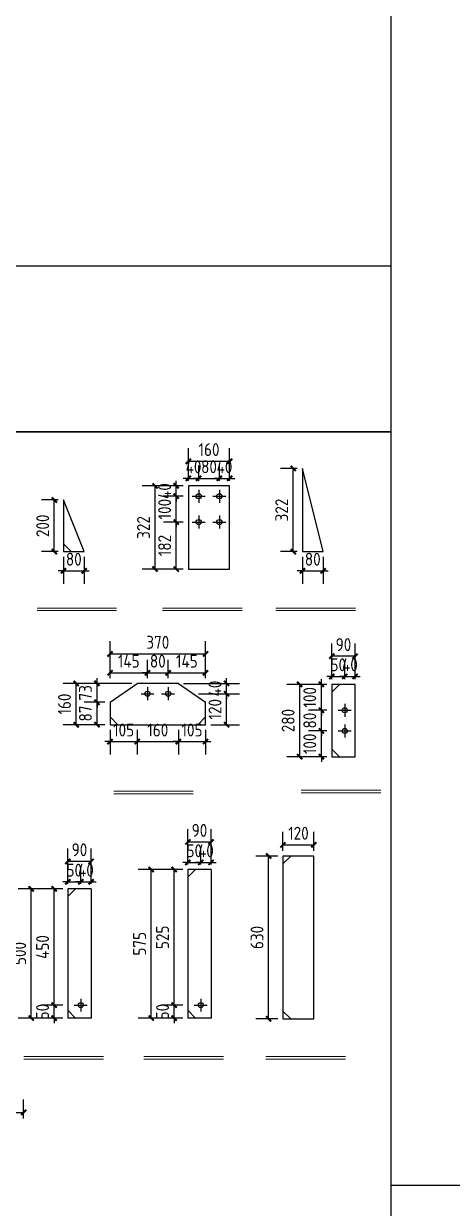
# Model space of a CAD drawing. Extents: x 411778 to 673094, y -11605 to 324395.
# Drawn here: x 486046 to 487707, y 124163 to 128749 of the extents above; entities that cross this region are included whole.
import ezdxf

# ---------------------------------------------------------------- set-up
doc = ezdxf.new("R2010")
doc.units = 0
doc.header["$LTSCALE"] = 1000
doc.header["$MEASUREMENT"] = 0
doc.styles.get("Standard").update_dxf_attribs({"font": 'gbenor.shx', "bigfont": 'gbcbig.shx'})
doc.dimstyles.get("Standard").update_dxf_attribs({"dimscale": 100, "dimtxt": 3.5, "dimasz": 1, "dimexe": 2.5, "dimexo": 3, "dimgap": 1.5, "dimtad": 1, "dimdec": 0, "dimzin": 0, "dimdsep": 46, "dimtxsty": 'Standard', "dimblk": 'ARCHTICK', "dimcen": 0.09, "dimadec": 0, "dimazin": 0, "dimtfac": 1, "dimtdec": 0, "dimtix": 1, "dimtmove": 2, "dimatfit": 3, "dimfxl": 1, "dimtolj": 1, "dimtzin": 0, "dimarcsym": 0})

# ---------------------------------------------------------------- blocks, each defined once
blk = doc.blocks.new('_ArchTick')
at = {"color": 0, "linetype": 'ByBlock', "const_width": 0.4}
blk.add_lwpolyline([(-0.5, -0.5), (0.5, 0.5)], dxfattribs=at)
blk = doc.blocks.new('*D279')
at = {"color": 3, "lineweight": -2}
for p, q in [((486180.5, 126905), (486115, 126905)), ((486165, 126705), (486165, 126905)), ((486180.5, 126705), (486115, 126705))]:
    blk.add_line(p, q, dxfattribs=at)
at = {"layer": 'Defpoints', "color": 0}
for p in [(486165, 126905), (486200.5, 126905), (486200.5, 126705)]:
    blk.add_point(p, dxfattribs=at)
at = {"color": 3, "lineweight": -2, "xscale": 20, "yscale": 20, "zscale": 20}
for p, rotation in [((486165, 126905), 90), ((486165, 126705), 270)]:
    blk.add_blockref('_ArchTick', p, dxfattribs=dict(at, rotation=rotation))
at = {"color": 0, "insert": (486120, 126805), "char_height": 50, "attachment_point": 5, "rotation": 90}
blk.add_mtext('\\A1;200', dxfattribs=at)
blk = doc.blocks.new('*D280')
at = {"color": 3, "lineweight": -2}
for p, q in [((486200.5, 126685), (486200.5, 126580.5)), ((486280.5, 126685), (486280.5, 126580.5)), ((486200.5, 126630.5), (486180.5, 126630.5)), ((486200.5, 126630.5), (486280.5, 126630.5)), ((486280.5, 126630.5), (486300.5, 126630.5))]:
    blk.add_line(p, q, dxfattribs=at)
at = {"layer": 'Defpoints', "color": 0}
for p in [(486200.5, 126705), (486280.5, 126705), (486280.5, 126630.5)]:
    blk.add_point(p, dxfattribs=at)
at = {"color": 3, "lineweight": -2, "xscale": 20, "yscale": 20, "zscale": 20}
blk.add_blockref('_ArchTick', (486200.5, 126630.5), dxfattribs=at)
at = {"color": 3, "lineweight": -2, "xscale": 20, "yscale": 20, "zscale": 20, "rotation": 180}
blk.add_blockref('_ArchTick', (486280.5, 126630.5), dxfattribs=at)
at = {"color": 0, "insert": (486240.5, 126675.5), "char_height": 50, "attachment_point": 5}
blk.add_mtext('\\A1;80', dxfattribs=at)
blk = doc.blocks.new('*D288')
at = {"color": 3, "lineweight": -2}
for p, q in [((486664.5, 126819.5), (486587.5, 126819.5)), ((486637.5, 126637.5), (486637.5, 126819.5)), ((486664.5, 126637.5), (486587.5, 126637.5))]:
    blk.add_line(p, q, dxfattribs=at)
at = {"layer": 'Defpoints', "color": 0}
for p in [(486637.5, 126819.5), (486684.5, 126819.5), (486684.5, 126637.5)]:
    blk.add_point(p, dxfattribs=at)
at = {"color": 3, "lineweight": -2, "xscale": 20, "yscale": 20, "zscale": 20}
for p, rotation in [((486637.5, 126819.5), 90), ((486637.5, 126637.5), 270)]:
    blk.add_blockref('_ArchTick', p, dxfattribs=dict(at, rotation=rotation))
at = {"color": 0, "insert": (486592.5, 126728.5), "char_height": 50, "attachment_point": 5, "rotation": 90}
blk.add_mtext('\\A1;182', dxfattribs=at)
blk = doc.blocks.new('*D220')
at = {"color": 3, "lineweight": -2}
for p, q in [((486637.5, 126919.5), (486637.5, 126939.5)), ((486664.5, 126919.5), (486587.5, 126919.5)), ((486637.5, 126819.5), (486637.5, 126919.5)), ((486664.5, 126819.5), (486587.5, 126819.5)), ((486637.5, 126819.5), (486637.5, 126799.5))]:
    blk.add_line(p, q, dxfattribs=at)
at = {"layer": 'Defpoints', "color": 0}
for p in [(486637.5, 126919.5), (486684.5, 126919.5), (486684.5, 126819.5)]:
    blk.add_point(p, dxfattribs=at)
at = {"color": 3, "lineweight": -2, "xscale": 20, "yscale": 20, "zscale": 20}
for p, rotation in [((486637.5, 126919.5), 270), ((486637.5, 126819.5), 90)]:
    blk.add_blockref('_ArchTick', p, dxfattribs=dict(at, rotation=rotation))
at = {"color": 0, "insert": (486592.5, 126869.5), "char_height": 50, "attachment_point": 5, "rotation": 90}
blk.add_mtext('\\A1;100', dxfattribs=at)
blk = doc.blocks.new('*D289')
at = {"color": 3, "lineweight": -2}
for p, q in [((486637.5, 126959.5), (486637.5, 126979.5)), ((486664.5, 126959.5), (486587.5, 126959.5)), ((486637.5, 126919.5), (486637.5, 126959.5)), ((486664.5, 126919.5), (486587.5, 126919.5)), ((486637.5, 126919.5), (486637.5, 126899.5))]:
    blk.add_line(p, q, dxfattribs=at)
at = {"layer": 'Defpoints', "color": 0}
for p in [(486637.5, 126959.5), (486684.5, 126959.5), (486684.5, 126919.5)]:
    blk.add_point(p, dxfattribs=at)
at = {"color": 3, "lineweight": -2, "xscale": 20, "yscale": 20, "zscale": 20}
for p, rotation in [((486637.5, 126959.5), 270), ((486637.5, 126919.5), 90)]:
    blk.add_blockref('_ArchTick', p, dxfattribs=dict(at, rotation=rotation))
at = {"color": 0, "insert": (486592.5, 126939.5), "char_height": 50, "attachment_point": 5, "rotation": 90}
blk.add_mtext('\\A1;40', dxfattribs=at)
blk = doc.blocks.new('*D221')
at = {"color": 3, "lineweight": -2}
for p, q in [((486684.5, 126979.5), (486684.5, 127038.5)), ((486724.5, 126979.5), (486724.5, 127038.5)), ((486684.5, 126988.5), (486664.5, 126988.5)), ((486684.5, 126988.5), (486724.5, 126988.5)), ((486724.5, 126988.5), (486744.5, 126988.5))]:
    blk.add_line(p, q, dxfattribs=at)
at = {"layer": 'Defpoints', "color": 0}
for p in [(486724.5, 126988.5), (486684.5, 126959.5), (486724.5, 126959.5)]:
    blk.add_point(p, dxfattribs=at)
at = {"color": 3, "lineweight": -2, "xscale": 20, "yscale": 20, "zscale": 20}
blk.add_blockref('_ArchTick', (486684.5, 126988.5), dxfattribs=at)
at = {"color": 3, "lineweight": -2, "xscale": 20, "yscale": 20, "zscale": 20, "rotation": 180}
blk.add_blockref('_ArchTick', (486724.5, 126988.5), dxfattribs=at)
at = {"color": 0, "insert": (486704.5, 127033.5), "char_height": 50, "attachment_point": 5}
blk.add_mtext('\\A1;40', dxfattribs=at)
blk = doc.blocks.new('*D222')
at = {"color": 3, "lineweight": -2}
for p, q in [((486724.5, 126979.5), (486724.5, 127038.5)), ((486804.5, 126979.5), (486804.5, 127038.5)), ((486724.5, 126988.5), (486704.5, 126988.5)), ((486724.5, 126988.5), (486804.5, 126988.5)), ((486804.5, 126988.5), (486824.5, 126988.5))]:
    blk.add_line(p, q, dxfattribs=at)
at = {"layer": 'Defpoints', "color": 0}
for p in [(486804.5, 126988.5), (486724.5, 126959.5), (486804.5, 126959.5)]:
    blk.add_point(p, dxfattribs=at)
at = {"color": 3, "lineweight": -2, "xscale": 20, "yscale": 20, "zscale": 20}
blk.add_blockref('_ArchTick', (486724.5, 126988.5), dxfattribs=at)
at = {"color": 3, "lineweight": -2, "xscale": 20, "yscale": 20, "zscale": 20, "rotation": 180}
blk.add_blockref('_ArchTick', (486804.5, 126988.5), dxfattribs=at)
at = {"color": 0, "insert": (486764.5, 127033.5), "char_height": 50, "attachment_point": 5}
blk.add_mtext('\\A1;80', dxfattribs=at)
blk = doc.blocks.new('*D290')
at = {"color": 3, "lineweight": -2}
for p, q in [((486804.5, 126979.5), (486804.5, 127038.5)), ((486844.5, 126979.5), (486844.5, 127038.5)), ((486804.5, 126988.5), (486784.5, 126988.5)), ((486804.5, 126988.5), (486844.5, 126988.5)), ((486844.5, 126988.5), (486864.5, 126988.5))]:
    blk.add_line(p, q, dxfattribs=at)
at = {"layer": 'Defpoints', "color": 0}
for p in [(486844.5, 126988.5), (486804.5, 126959.5), (486844.5, 126959.5)]:
    blk.add_point(p, dxfattribs=at)
at = {"color": 3, "lineweight": -2, "xscale": 20, "yscale": 20, "zscale": 20}
blk.add_blockref('_ArchTick', (486804.5, 126988.5), dxfattribs=at)
at = {"color": 3, "lineweight": -2, "xscale": 20, "yscale": 20, "zscale": 20, "rotation": 180}
blk.add_blockref('_ArchTick', (486844.5, 126988.5), dxfattribs=at)
at = {"color": 0, "insert": (486824.5, 127033.5), "char_height": 50, "attachment_point": 5}
blk.add_mtext('\\A1;40', dxfattribs=at)
blk = doc.blocks.new('*D291')
at = {"color": 3, "lineweight": -2}
for p, q in [((486684.5, 126979.5), (486684.5, 127105)), ((486844.5, 126979.5), (486844.5, 127105)), ((486684.5, 127055), (486844.5, 127055))]:
    blk.add_line(p, q, dxfattribs=at)
at = {"layer": 'Defpoints', "color": 0}
for p in [(486844.5, 127055), (486684.5, 126959.5), (486844.5, 126959.5)]:
    blk.add_point(p, dxfattribs=at)
at = {"color": 3, "lineweight": -2, "xscale": 20, "yscale": 20, "zscale": 20, "rotation": 180}
blk.add_blockref('_ArchTick', (486684.5, 127055), dxfattribs=at)
at = {"color": 3, "lineweight": -2, "xscale": 20, "yscale": 20, "zscale": 20}
blk.add_blockref('_ArchTick', (486844.5, 127055), dxfattribs=at)
at = {"color": 0, "insert": (486764.5, 127100), "char_height": 50, "attachment_point": 5}
blk.add_mtext('\\A1;160', dxfattribs=at)
blk = doc.blocks.new('*D292')
at = {"color": 3, "lineweight": -2}
for p, q in [((486664.5, 126959.5), (486505.5, 126959.5)), ((486555.5, 126637.5), (486555.5, 126959.5)), ((486664.5, 126637.5), (486505.5, 126637.5))]:
    blk.add_line(p, q, dxfattribs=at)
at = {"layer": 'Defpoints', "color": 0}
for p in [(486555.5, 126959.5), (486684.5, 126959.5), (486684.5, 126637.5)]:
    blk.add_point(p, dxfattribs=at)
at = {"color": 3, "lineweight": -2, "xscale": 20, "yscale": 20, "zscale": 20}
for p, rotation in [((486555.5, 126959.5), 90), ((486555.5, 126637.5), 270)]:
    blk.add_blockref('_ArchTick', p, dxfattribs=dict(at, rotation=rotation))
at = {"color": 0, "insert": (486510.5, 126798.5), "char_height": 50, "attachment_point": 5, "rotation": 90}
blk.add_mtext('\\A1;322', dxfattribs=at)
blk = doc.blocks.new('*D293')
at = {"color": 3, "lineweight": -2}
for p, q in [((487106.5, 127027), (487041, 127027)), ((487091, 126705), (487091, 127027)), ((487106.5, 126705), (487041, 126705))]:
    blk.add_line(p, q, dxfattribs=at)
at = {"layer": 'Defpoints', "color": 0}
for p in [(487091, 127027), (487126.5, 127027), (487126.5, 126705)]:
    blk.add_point(p, dxfattribs=at)
at = {"color": 3, "lineweight": -2, "xscale": 20, "yscale": 20, "zscale": 20}
for p, rotation in [((487091, 127027), 90), ((487091, 126705), 270)]:
    blk.add_blockref('_ArchTick', p, dxfattribs=dict(at, rotation=rotation))
at = {"color": 0, "insert": (487046, 126866), "char_height": 50, "attachment_point": 5, "rotation": 90}
blk.add_mtext('\\A1;322', dxfattribs=at)
blk = doc.blocks.new('*D294')
at = {"color": 3, "lineweight": -2}
for p, q in [((487126.5, 126685), (487126.5, 126580.5)), ((487206.5, 126685), (487206.5, 126580.5)), ((487126.5, 126630.5), (487106.5, 126630.5)), ((487126.5, 126630.5), (487206.5, 126630.5)), ((487206.5, 126630.5), (487226.5, 126630.5))]:
    blk.add_line(p, q, dxfattribs=at)
at = {"layer": 'Defpoints', "color": 0}
for p in [(487126.5, 126705), (487206.5, 126705), (487206.5, 126630.5)]:
    blk.add_point(p, dxfattribs=at)
at = {"color": 3, "lineweight": -2, "xscale": 20, "yscale": 20, "zscale": 20}
blk.add_blockref('_ArchTick', (487126.5, 126630.5), dxfattribs=at)
at = {"color": 3, "lineweight": -2, "xscale": 20, "yscale": 20, "zscale": 20, "rotation": 180}
blk.add_blockref('_ArchTick', (487206.5, 126630.5), dxfattribs=at)
at = {"color": 0, "insert": (487166.5, 126675.5), "char_height": 50, "attachment_point": 5}
blk.add_mtext('\\A1;80', dxfattribs=at)
blk = doc.blocks.new('*D255')
at = {"color": 3, "lineweight": -2}
for p, q in [((486361, 126122), (486280.5, 126122)), ((486330.5, 126035), (486330.5, 126122)), ((486361, 126035), (486280.5, 126035))]:
    blk.add_line(p, q, dxfattribs=at)
at = {"layer": 'Defpoints', "color": 0}
for p in [(486330.5, 126122), (486381, 126122), (486381, 126035)]:
    blk.add_point(p, dxfattribs=at)
at = {"color": 3, "lineweight": -2, "xscale": 20, "yscale": 20, "zscale": 20}
for p, rotation in [((486330.5, 126122), 90), ((486330.5, 126035), 270)]:
    blk.add_blockref('_ArchTick', p, dxfattribs=dict(at, rotation=rotation))
at = {"color": 0, "insert": (486285.5, 126078.5), "char_height": 50, "attachment_point": 5, "rotation": 90}
blk.add_mtext('\\A1;87', dxfattribs=at)
blk = doc.blocks.new('*D205')
at = {"color": 3, "lineweight": -2}
for p, q in [((486361, 126195), (486280.5, 126195)), ((486330.5, 126195), (486330.5, 126215)), ((486330.5, 126122), (486330.5, 126195)), ((486361, 126122), (486280.5, 126122)), ((486330.5, 126122), (486330.5, 126102))]:
    blk.add_line(p, q, dxfattribs=at)
at = {"layer": 'Defpoints', "color": 0}
for p in [(486330.5, 126195), (486381, 126195), (486381, 126122)]:
    blk.add_point(p, dxfattribs=at)
at = {"color": 3, "lineweight": -2, "xscale": 20, "yscale": 20, "zscale": 20}
for p, rotation in [((486330.5, 126195), 270), ((486330.5, 126122), 90)]:
    blk.add_blockref('_ArchTick', p, dxfattribs=dict(at, rotation=rotation))
at = {"color": 0, "insert": (486285.5, 126158.5), "char_height": 50, "attachment_point": 5, "rotation": 90}
blk.add_mtext('\\A1;73', dxfattribs=at)
blk = doc.blocks.new('*D206')
at = {"color": 3, "lineweight": -2}
for p, q in [((486381, 126215), (486381, 126286)), ((486526, 126215), (486526, 126286)), ((486381, 126236), (486526, 126236))]:
    blk.add_line(p, q, dxfattribs=at)
at = {"layer": 'Defpoints', "color": 0}
for p in [(486381, 126195), (486526, 126236), (486526, 126195)]:
    blk.add_point(p, dxfattribs=at)
at = {"color": 3, "lineweight": -2, "xscale": 20, "yscale": 20, "zscale": 20, "rotation": 180}
blk.add_blockref('_ArchTick', (486381, 126236), dxfattribs=at)
at = {"color": 3, "lineweight": -2, "xscale": 20, "yscale": 20, "zscale": 20}
blk.add_blockref('_ArchTick', (486526, 126236), dxfattribs=at)
at = {"color": 0, "insert": (486453.5, 126281), "char_height": 50, "attachment_point": 5}
blk.add_mtext('\\A1;145', dxfattribs=at)
blk = doc.blocks.new('*D207')
at = {"color": 3, "lineweight": -2}
for p, q in [((486526, 126215), (486526, 126286)), ((486606, 126215), (486606, 126286)), ((486526, 126236), (486506, 126236)), ((486526, 126236), (486606, 126236)), ((486606, 126236), (486626, 126236))]:
    blk.add_line(p, q, dxfattribs=at)
at = {"layer": 'Defpoints', "color": 0}
for p in [(486526, 126195), (486606, 126236), (486606, 126195)]:
    blk.add_point(p, dxfattribs=at)
at = {"color": 3, "lineweight": -2, "xscale": 20, "yscale": 20, "zscale": 20}
blk.add_blockref('_ArchTick', (486526, 126236), dxfattribs=at)
at = {"color": 3, "lineweight": -2, "xscale": 20, "yscale": 20, "zscale": 20, "rotation": 180}
blk.add_blockref('_ArchTick', (486606, 126236), dxfattribs=at)
at = {"color": 0, "insert": (486566, 126281), "char_height": 50, "attachment_point": 5}
blk.add_mtext('\\A1;80', dxfattribs=at)
blk = doc.blocks.new('*D208')
at = {"color": 3, "lineweight": -2}
for p, q in [((486381, 126215), (486381, 126359)), ((486751, 126215), (486751, 126359)), ((486381, 126309), (486751, 126309))]:
    blk.add_line(p, q, dxfattribs=at)
at = {"layer": 'Defpoints', "color": 0}
for p in [(486751, 126309), (486381, 126195), (486751, 126195)]:
    blk.add_point(p, dxfattribs=at)
at = {"color": 3, "lineweight": -2, "xscale": 20, "yscale": 20, "zscale": 20, "rotation": 180}
blk.add_blockref('_ArchTick', (486381, 126309), dxfattribs=at)
at = {"color": 3, "lineweight": -2, "xscale": 20, "yscale": 20, "zscale": 20}
blk.add_blockref('_ArchTick', (486751, 126309), dxfattribs=at)
at = {"color": 0, "insert": (486566, 126354), "char_height": 50, "attachment_point": 5}
blk.add_mtext('\\A1;370', dxfattribs=at)
blk = doc.blocks.new('*D199')
at = {"color": 3, "lineweight": -2}
for p, q in [((486381, 126015), (486381, 125919.5)), ((486486, 126015), (486486, 125919.5)), ((486381, 125969.5), (486361, 125969.5)), ((486381, 125969.5), (486486, 125969.5)), ((486486, 125969.5), (486506, 125969.5))]:
    blk.add_line(p, q, dxfattribs=at)
at = {"layer": 'Defpoints', "color": 0}
for p in [(486381, 126035), (486486, 126035), (486486, 125969.5)]:
    blk.add_point(p, dxfattribs=at)
at = {"color": 3, "lineweight": -2, "xscale": 20, "yscale": 20, "zscale": 20}
blk.add_blockref('_ArchTick', (486381, 125969.5), dxfattribs=at)
at = {"color": 3, "lineweight": -2, "xscale": 20, "yscale": 20, "zscale": 20, "rotation": 180}
blk.add_blockref('_ArchTick', (486486, 125969.5), dxfattribs=at)
at = {"color": 0, "insert": (486433.5, 126014.5), "char_height": 50, "attachment_point": 5}
blk.add_mtext('\\A1;105', dxfattribs=at)
blk = doc.blocks.new('*D200')
at = {"color": 3, "lineweight": -2}
for p, q in [((486486, 126015), (486486, 125919.5)), ((486646, 126015), (486646, 125919.5)), ((486486, 125969.5), (486646, 125969.5))]:
    blk.add_line(p, q, dxfattribs=at)
at = {"layer": 'Defpoints', "color": 0}
for p in [(486486, 126035), (486646, 126035), (486646, 125969.5)]:
    blk.add_point(p, dxfattribs=at)
at = {"color": 3, "lineweight": -2, "xscale": 20, "yscale": 20, "zscale": 20, "rotation": 180}
blk.add_blockref('_ArchTick', (486486, 125969.5), dxfattribs=at)
at = {"color": 3, "lineweight": -2, "xscale": 20, "yscale": 20, "zscale": 20}
blk.add_blockref('_ArchTick', (486646, 125969.5), dxfattribs=at)
at = {"color": 0, "insert": (486566, 126014.5), "char_height": 50, "attachment_point": 5}
blk.add_mtext('\\A1;160', dxfattribs=at)
blk = doc.blocks.new('*D248')
at = {"color": 3, "lineweight": -2}
for p, q in [((486646, 126015), (486646, 125919.5)), ((486751, 126015), (486751, 125919.5)), ((486646, 125969.5), (486626, 125969.5)), ((486646, 125969.5), (486751, 125969.5)), ((486751, 125969.5), (486771, 125969.5))]:
    blk.add_line(p, q, dxfattribs=at)
at = {"layer": 'Defpoints', "color": 0}
for p in [(486646, 126035), (486751, 126035), (486751, 125969.5)]:
    blk.add_point(p, dxfattribs=at)
at = {"color": 3, "lineweight": -2, "xscale": 20, "yscale": 20, "zscale": 20}
blk.add_blockref('_ArchTick', (486646, 125969.5), dxfattribs=at)
at = {"color": 3, "lineweight": -2, "xscale": 20, "yscale": 20, "zscale": 20, "rotation": 180}
blk.add_blockref('_ArchTick', (486751, 125969.5), dxfattribs=at)
at = {"color": 0, "insert": (486698.5, 126014.5), "char_height": 50, "attachment_point": 5}
blk.add_mtext('\\A1;105', dxfattribs=at)
blk = doc.blocks.new('*D311')
at = {"color": 3, "lineweight": -2}
for p, q in [((487220.5, 126011), (487150, 126011)), ((487200, 126011), (487200, 126031)), ((487200, 125911), (487200, 126011)), ((487220.5, 125911), (487150, 125911)), ((487200, 125911), (487200, 125891))]:
    blk.add_line(p, q, dxfattribs=at)
at = {"layer": 'Defpoints', "color": 0}
for p in [(487200, 126011), (487240.5, 126011), (487240.5, 125911)]:
    blk.add_point(p, dxfattribs=at)
at = {"color": 3, "lineweight": -2, "xscale": 20, "yscale": 20, "zscale": 20}
for p, rotation in [((487200, 126011), 270), ((487200, 125911), 90)]:
    blk.add_blockref('_ArchTick', p, dxfattribs=dict(at, rotation=rotation))
at = {"color": 0, "insert": (487155, 125961), "char_height": 50, "attachment_point": 5, "rotation": 90}
blk.add_mtext('\\A1;100', dxfattribs=at)
blk = doc.blocks.new('*D312')
at = {"color": 3, "lineweight": -2}
for p, q in [((487200, 126091), (487200, 126111)), ((487220.5, 126091), (487150, 126091)), ((487200, 126011), (487200, 126091)), ((487220.5, 126011), (487150, 126011)), ((487200, 126011), (487200, 125991))]:
    blk.add_line(p, q, dxfattribs=at)
at = {"layer": 'Defpoints', "color": 0}
for p in [(487200, 126091), (487240.5, 126091), (487240.5, 126011)]:
    blk.add_point(p, dxfattribs=at)
at = {"color": 3, "lineweight": -2, "xscale": 20, "yscale": 20, "zscale": 20}
for p, rotation in [((487200, 126091), 270), ((487200, 126011), 90)]:
    blk.add_blockref('_ArchTick', p, dxfattribs=dict(at, rotation=rotation))
at = {"color": 0, "insert": (487155, 126051), "char_height": 50, "attachment_point": 5, "rotation": 90}
blk.add_mtext('\\A1;80', dxfattribs=at)
blk = doc.blocks.new('*D313')
at = {"color": 3, "lineweight": -2}
for p, q in [((487200, 126191), (487200, 126211)), ((487220.5, 126191), (487150, 126191)), ((487200, 126091), (487200, 126191)), ((487220.5, 126091), (487150, 126091)), ((487200, 126091), (487200, 126071))]:
    blk.add_line(p, q, dxfattribs=at)
at = {"layer": 'Defpoints', "color": 0}
for p in [(487200, 126191), (487240.5, 126191), (487240.5, 126091)]:
    blk.add_point(p, dxfattribs=at)
at = {"color": 3, "lineweight": -2, "xscale": 20, "yscale": 20, "zscale": 20}
for p, rotation in [((487200, 126191), 270), ((487200, 126091), 90)]:
    blk.add_blockref('_ArchTick', p, dxfattribs=dict(at, rotation=rotation))
at = {"color": 0, "insert": (487155, 126141), "char_height": 50, "attachment_point": 5, "rotation": 90}
blk.add_mtext('\\A1;100', dxfattribs=at)
blk = doc.blocks.new('*D314')
at = {"color": 3, "lineweight": -2}
for p, q in [((487220.5, 126191), (487066, 126191)), ((487116, 125911), (487116, 126191)), ((487220.5, 125911), (487066, 125911))]:
    blk.add_line(p, q, dxfattribs=at)
at = {"layer": 'Defpoints', "color": 0}
for p in [(487116, 126191), (487240.5, 126191), (487240.5, 125911)]:
    blk.add_point(p, dxfattribs=at)
at = {"color": 3, "lineweight": -2, "xscale": 20, "yscale": 20, "zscale": 20}
for p, rotation in [((487116, 126191), 90), ((487116, 125911), 270)]:
    blk.add_blockref('_ArchTick', p, dxfattribs=dict(at, rotation=rotation))
at = {"color": 0, "insert": (487071, 126051), "char_height": 50, "attachment_point": 5, "rotation": 90}
blk.add_mtext('\\A1;280', dxfattribs=at)
blk = doc.blocks.new('*D315')
at = {"color": 3, "lineweight": -2}
for p, q in [((487240.5, 126211), (487240.5, 126272)), ((487290.5, 126211), (487290.5, 126272)), ((487240.5, 126222), (487220.5, 126222)), ((487240.5, 126222), (487290.5, 126222)), ((487290.5, 126222), (487310.5, 126222))]:
    blk.add_line(p, q, dxfattribs=at)
at = {"layer": 'Defpoints', "color": 0}
for p in [(487290.5, 126222), (487240.5, 126191), (487290.5, 126191)]:
    blk.add_point(p, dxfattribs=at)
at = {"color": 3, "lineweight": -2, "xscale": 20, "yscale": 20, "zscale": 20}
blk.add_blockref('_ArchTick', (487240.5, 126222), dxfattribs=at)
at = {"color": 3, "lineweight": -2, "xscale": 20, "yscale": 20, "zscale": 20, "rotation": 180}
blk.add_blockref('_ArchTick', (487290.5, 126222), dxfattribs=at)
at = {"color": 0, "insert": (487265.5, 126267), "char_height": 50, "attachment_point": 5}
blk.add_mtext('\\A1;50', dxfattribs=at)
blk = doc.blocks.new('*D316')
at = {"color": 3, "lineweight": -2}
for p, q in [((487290.5, 126211), (487290.5, 126272)), ((487330.5, 126211), (487330.5, 126272)), ((487290.5, 126222), (487270.5, 126222)), ((487290.5, 126222), (487330.5, 126222)), ((487330.5, 126222), (487350.5, 126222))]:
    blk.add_line(p, q, dxfattribs=at)
at = {"layer": 'Defpoints', "color": 0}
for p in [(487330.5, 126222), (487290.5, 126191), (487330.5, 126191)]:
    blk.add_point(p, dxfattribs=at)
at = {"color": 3, "lineweight": -2, "xscale": 20, "yscale": 20, "zscale": 20}
blk.add_blockref('_ArchTick', (487290.5, 126222), dxfattribs=at)
at = {"color": 3, "lineweight": -2, "xscale": 20, "yscale": 20, "zscale": 20, "rotation": 180}
blk.add_blockref('_ArchTick', (487330.5, 126222), dxfattribs=at)
at = {"color": 0, "insert": (487310.5, 126267), "char_height": 50, "attachment_point": 5}
blk.add_mtext('\\A1;40', dxfattribs=at)
blk = doc.blocks.new('*D317')
at = {"color": 3, "lineweight": -2}
for p, q in [((487240.5, 126211), (487240.5, 126350)), ((487330.5, 126211), (487330.5, 126350)), ((487330.5, 126300), (487240.5, 126300))]:
    blk.add_line(p, q, dxfattribs=at)
at = {"layer": 'Defpoints', "color": 0}
for p in [(487240.5, 126300), (487240.5, 126191), (487330.5, 126191)]:
    blk.add_point(p, dxfattribs=at)
at = {"color": 3, "lineweight": -2, "xscale": 20, "yscale": 20, "zscale": 20, "rotation": 180}
blk.add_blockref('_ArchTick', (487240.5, 126300), dxfattribs=at)
at = {"color": 3, "lineweight": -2, "xscale": 20, "yscale": 20, "zscale": 20}
blk.add_blockref('_ArchTick', (487330.5, 126300), dxfattribs=at)
at = {"color": 0, "insert": (487285.5, 126345), "char_height": 50, "attachment_point": 5}
blk.add_mtext('\\A1;90', dxfattribs=at)
blk = doc.blocks.new('*D447')
at = {"color": 3, "lineweight": -2}
for p, q in [((486164.5, 124949.5), (486164.5, 124969.5)), ((486197.5, 124949.5), (486114.5, 124949.5)), ((486164.5, 124899.5), (486164.5, 124949.5)), ((486197.5, 124899.5), (486114.5, 124899.5)), ((486164.5, 124899.5), (486164.5, 124879.5))]:
    blk.add_line(p, q, dxfattribs=at)
at = {"layer": 'Defpoints', "color": 0}
for p in [(486164.5, 124949.5), (486217.5, 124949.5), (486217.5, 124899.5)]:
    blk.add_point(p, dxfattribs=at)
at = {"color": 3, "lineweight": -2, "xscale": 20, "yscale": 20, "zscale": 20}
for p, rotation in [((486164.5, 124949.5), 270), ((486164.5, 124899.5), 90)]:
    blk.add_blockref('_ArchTick', p, dxfattribs=dict(at, rotation=rotation))
at = {"color": 0, "insert": (486119.5, 124924.5), "char_height": 50, "attachment_point": 5, "rotation": 90}
blk.add_mtext('\\A1;50', dxfattribs=at)
blk = doc.blocks.new('*D448')
at = {"color": 3, "lineweight": -2}
for p, q in [((486197.5, 125399.5), (486114.5, 125399.5)), ((486164.5, 124949.5), (486164.5, 125399.5)), ((486197.5, 124949.5), (486114.5, 124949.5))]:
    blk.add_line(p, q, dxfattribs=at)
at = {"layer": 'Defpoints', "color": 0}
for p in [(486164.5, 125399.5), (486217.5, 125399.5), (486217.5, 124949.5)]:
    blk.add_point(p, dxfattribs=at)
at = {"color": 3, "lineweight": -2, "xscale": 20, "yscale": 20, "zscale": 20}
for p, rotation in [((486164.5, 125399.5), 90), ((486164.5, 124949.5), 270)]:
    blk.add_blockref('_ArchTick', p, dxfattribs=dict(at, rotation=rotation))
at = {"color": 0, "insert": (486119.5, 125174.5), "char_height": 50, "attachment_point": 5, "rotation": 90}
blk.add_mtext('\\A1;450', dxfattribs=at)
blk = doc.blocks.new('*D449')
at = {"color": 3, "lineweight": -2}
for p, q in [((486197.5, 125399.5), (486025.5, 125399.5)), ((486075.5, 124899.5), (486075.5, 125399.5)), ((486197.5, 124899.5), (486025.5, 124899.5))]:
    blk.add_line(p, q, dxfattribs=at)
at = {"layer": 'Defpoints', "color": 0}
for p in [(486075.5, 125399.5), (486217.5, 125399.5), (486217.5, 124899.5)]:
    blk.add_point(p, dxfattribs=at)
at = {"color": 3, "lineweight": -2, "xscale": 20, "yscale": 20, "zscale": 20}
for p, rotation in [((486075.5, 125399.5), 90), ((486075.5, 124899.5), 270)]:
    blk.add_blockref('_ArchTick', p, dxfattribs=dict(at, rotation=rotation))
at = {"color": 0, "insert": (486030.5, 125149.5), "char_height": 50, "attachment_point": 5, "rotation": 90}
blk.add_mtext('\\A1;500', dxfattribs=at)
blk = doc.blocks.new('*D446')
at = {"color": 3, "lineweight": -2}
for p, q in [((486217.5, 125419.5), (486217.5, 125477)), ((486267.5, 125419.5), (486267.5, 125477)), ((486217.5, 125427), (486197.5, 125427)), ((486217.5, 125427), (486267.5, 125427)), ((486267.5, 125427), (486287.5, 125427))]:
    blk.add_line(p, q, dxfattribs=at)
at = {"layer": 'Defpoints', "color": 0}
for p in [(486267.5, 125427), (486217.5, 125399.5), (486267.5, 125399.5)]:
    blk.add_point(p, dxfattribs=at)
at = {"color": 3, "lineweight": -2, "xscale": 20, "yscale": 20, "zscale": 20}
blk.add_blockref('_ArchTick', (486217.5, 125427), dxfattribs=at)
at = {"color": 3, "lineweight": -2, "xscale": 20, "yscale": 20, "zscale": 20, "rotation": 180}
blk.add_blockref('_ArchTick', (486267.5, 125427), dxfattribs=at)
at = {"color": 0, "insert": (486242.5, 125472), "char_height": 50, "attachment_point": 5}
blk.add_mtext('\\A1;50', dxfattribs=at)
blk = doc.blocks.new('*D450')
at = {"color": 3, "lineweight": -2}
for p, q in [((486267.5, 125419.5), (486267.5, 125477)), ((486307.5, 125419.5), (486307.5, 125477)), ((486267.5, 125427), (486247.5, 125427)), ((486267.5, 125427), (486307.5, 125427)), ((486307.5, 125427), (486327.5, 125427))]:
    blk.add_line(p, q, dxfattribs=at)
at = {"layer": 'Defpoints', "color": 0}
for p in [(486307.5, 125427), (486267.5, 125399.5), (486307.5, 125399.5)]:
    blk.add_point(p, dxfattribs=at)
at = {"color": 3, "lineweight": -2, "xscale": 20, "yscale": 20, "zscale": 20}
blk.add_blockref('_ArchTick', (486267.5, 125427), dxfattribs=at)
at = {"color": 3, "lineweight": -2, "xscale": 20, "yscale": 20, "zscale": 20, "rotation": 180}
blk.add_blockref('_ArchTick', (486307.5, 125427), dxfattribs=at)
at = {"color": 0, "insert": (486287.5, 125472), "char_height": 50, "attachment_point": 5}
blk.add_mtext('\\A1;40', dxfattribs=at)
blk = doc.blocks.new('*D452')
at = {"color": 3, "lineweight": -2}
for p, q in [((486217.5, 125419.5), (486217.5, 125556)), ((486307.5, 125419.5), (486307.5, 125556)), ((486307.5, 125506), (486217.5, 125506))]:
    blk.add_line(p, q, dxfattribs=at)
at = {"layer": 'Defpoints', "color": 0}
for p in [(486217.5, 125506), (486217.5, 125399.5), (486307.5, 125399.5)]:
    blk.add_point(p, dxfattribs=at)
at = {"color": 3, "lineweight": -2, "xscale": 20, "yscale": 20, "zscale": 20, "rotation": 180}
blk.add_blockref('_ArchTick', (486217.5, 125506), dxfattribs=at)
at = {"color": 3, "lineweight": -2, "xscale": 20, "yscale": 20, "zscale": 20}
blk.add_blockref('_ArchTick', (486307.5, 125506), dxfattribs=at)
at = {"color": 0, "insert": (486262.5, 125551), "char_height": 50, "attachment_point": 5}
blk.add_mtext('\\A1;90', dxfattribs=at)
blk = doc.blocks.new('*D454')
at = {"color": 3, "lineweight": -2}
for p, q in [((486629.5, 124949.5), (486629.5, 124969.5)), ((486662.5, 124949.5), (486579.5, 124949.5)), ((486629.5, 124899.5), (486629.5, 124949.5)), ((486662.5, 124899.5), (486579.5, 124899.5)), ((486629.5, 124899.5), (486629.5, 124879.5))]:
    blk.add_line(p, q, dxfattribs=at)
at = {"layer": 'Defpoints', "color": 0}
for p in [(486629.5, 124949.5), (486682.5, 124949.5), (486682.5, 124899.5)]:
    blk.add_point(p, dxfattribs=at)
at = {"color": 3, "lineweight": -2, "xscale": 20, "yscale": 20, "zscale": 20}
for p, rotation in [((486629.5, 124949.5), 270), ((486629.5, 124899.5), 90)]:
    blk.add_blockref('_ArchTick', p, dxfattribs=dict(at, rotation=rotation))
at = {"color": 0, "insert": (486584.5, 124924.5), "char_height": 50, "attachment_point": 5, "rotation": 90}
blk.add_mtext('\\A1;50', dxfattribs=at)
blk = doc.blocks.new('*D455')
at = {"color": 3, "lineweight": -2}
for p, q in [((486662.5, 125474.5), (486579.5, 125474.5)), ((486629.5, 124949.5), (486629.5, 125474.5)), ((486662.5, 124949.5), (486579.5, 124949.5))]:
    blk.add_line(p, q, dxfattribs=at)
at = {"layer": 'Defpoints', "color": 0}
for p in [(486629.5, 125474.5), (486682.5, 125474.5), (486682.5, 124949.5)]:
    blk.add_point(p, dxfattribs=at)
at = {"color": 3, "lineweight": -2, "xscale": 20, "yscale": 20, "zscale": 20}
for p, rotation in [((486629.5, 125474.5), 90), ((486629.5, 124949.5), 270)]:
    blk.add_blockref('_ArchTick', p, dxfattribs=dict(at, rotation=rotation))
at = {"color": 0, "insert": (486584.5, 125212), "char_height": 50, "attachment_point": 5, "rotation": 90}
blk.add_mtext('\\A1;525', dxfattribs=at)
blk = doc.blocks.new('*D456')
at = {"color": 3, "lineweight": -2}
for p, q in [((486662.5, 125474.5), (486490.5, 125474.5)), ((486540.5, 124899.5), (486540.5, 125474.5)), ((486662.5, 124899.5), (486490.5, 124899.5))]:
    blk.add_line(p, q, dxfattribs=at)
at = {"layer": 'Defpoints', "color": 0}
for p in [(486540.5, 125474.5), (486682.5, 125474.5), (486682.5, 124899.5)]:
    blk.add_point(p, dxfattribs=at)
at = {"color": 3, "lineweight": -2, "xscale": 20, "yscale": 20, "zscale": 20}
for p, rotation in [((486540.5, 125474.5), 90), ((486540.5, 124899.5), 270)]:
    blk.add_blockref('_ArchTick', p, dxfattribs=dict(at, rotation=rotation))
at = {"color": 0, "insert": (486495.5, 125187), "char_height": 50, "attachment_point": 5, "rotation": 90}
blk.add_mtext('\\A1;575', dxfattribs=at)
blk = doc.blocks.new('*D453')
at = {"color": 3, "lineweight": -2}
for p, q in [((486682.5, 125494.5), (486682.5, 125552)), ((486732.5, 125494.5), (486732.5, 125552)), ((486682.5, 125502), (486662.5, 125502)), ((486682.5, 125502), (486732.5, 125502)), ((486732.5, 125502), (486752.5, 125502))]:
    blk.add_line(p, q, dxfattribs=at)
at = {"layer": 'Defpoints', "color": 0}
for p in [(486682.5, 125474.5), (486732.5, 125502), (486732.5, 125474.5)]:
    blk.add_point(p, dxfattribs=at)
at = {"color": 3, "lineweight": -2, "xscale": 20, "yscale": 20, "zscale": 20}
blk.add_blockref('_ArchTick', (486682.5, 125502), dxfattribs=at)
at = {"color": 3, "lineweight": -2, "xscale": 20, "yscale": 20, "zscale": 20, "rotation": 180}
blk.add_blockref('_ArchTick', (486732.5, 125502), dxfattribs=at)
at = {"color": 0, "insert": (486707.5, 125547), "char_height": 50, "attachment_point": 5}
blk.add_mtext('\\A1;50', dxfattribs=at)
blk = doc.blocks.new('*D457')
at = {"color": 3, "lineweight": -2}
for p, q in [((486732.5, 125494.5), (486732.5, 125552)), ((486772.5, 125494.5), (486772.5, 125552)), ((486732.5, 125502), (486712.5, 125502)), ((486732.5, 125502), (486772.5, 125502)), ((486772.5, 125502), (486792.5, 125502))]:
    blk.add_line(p, q, dxfattribs=at)
at = {"layer": 'Defpoints', "color": 0}
for p in [(486732.5, 125474.5), (486772.5, 125502), (486772.5, 125474.5)]:
    blk.add_point(p, dxfattribs=at)
at = {"color": 3, "lineweight": -2, "xscale": 20, "yscale": 20, "zscale": 20}
blk.add_blockref('_ArchTick', (486732.5, 125502), dxfattribs=at)
at = {"color": 3, "lineweight": -2, "xscale": 20, "yscale": 20, "zscale": 20, "rotation": 180}
blk.add_blockref('_ArchTick', (486772.5, 125502), dxfattribs=at)
at = {"color": 0, "insert": (486752.5, 125547), "char_height": 50, "attachment_point": 5}
blk.add_mtext('\\A1;40', dxfattribs=at)
blk = doc.blocks.new('*D459')
at = {"color": 3, "lineweight": -2}
for p, q in [((486682.5, 125494.5), (486682.5, 125631)), ((486772.5, 125494.5), (486772.5, 125631)), ((486772.5, 125581), (486682.5, 125581))]:
    blk.add_line(p, q, dxfattribs=at)
at = {"layer": 'Defpoints', "color": 0}
for p in [(486682.5, 125581), (486682.5, 125474.5), (486772.5, 125474.5)]:
    blk.add_point(p, dxfattribs=at)
at = {"color": 3, "lineweight": -2, "xscale": 20, "yscale": 20, "zscale": 20, "rotation": 180}
blk.add_blockref('_ArchTick', (486682.5, 125581), dxfattribs=at)
at = {"color": 3, "lineweight": -2, "xscale": 20, "yscale": 20, "zscale": 20}
blk.add_blockref('_ArchTick', (486772.5, 125581), dxfattribs=at)
at = {"color": 0, "insert": (486727.5, 125626), "char_height": 50, "attachment_point": 5}
blk.add_mtext('\\A1;90', dxfattribs=at)
blk = doc.blocks.new('*D1410')
at = {"color": 3, "lineweight": -2}
for p, q in [((486606, 126215), (486606, 126286)), ((486751, 126215), (486751, 126286)), ((486606, 126236), (486751, 126236))]:
    blk.add_line(p, q, dxfattribs=at)
at = {"layer": 'Defpoints', "color": 0}
for p in [(486606, 126195), (486751, 126236), (486751, 126195)]:
    blk.add_point(p, dxfattribs=at)
at = {"color": 3, "lineweight": -2, "xscale": 20, "yscale": 20, "zscale": 20, "rotation": 180}
blk.add_blockref('_ArchTick', (486606, 126236), dxfattribs=at)
at = {"color": 3, "lineweight": -2, "xscale": 20, "yscale": 20, "zscale": 20}
blk.add_blockref('_ArchTick', (486751, 126236), dxfattribs=at)
at = {"color": 0, "insert": (486678.5, 126281), "char_height": 50, "attachment_point": 5}
blk.add_mtext('\\A1;145', dxfattribs=at)
blk = doc.blocks.new('*D2007')
at = {"color": 3, "lineweight": -2}
for p, q in [((487031, 125526.5), (486945.5, 125526.5)), ((486995.5, 124896.5), (486995.5, 125526.5)), ((487031, 124896.5), (486945.5, 124896.5))]:
    blk.add_line(p, q, dxfattribs=at)
at = {"layer": 'Defpoints', "color": 0}
for p in [(486995.5, 125526.5), (487051, 125526.5), (487051, 124896.5)]:
    blk.add_point(p, dxfattribs=at)
at = {"color": 3, "lineweight": -2, "xscale": 20, "yscale": 20, "zscale": 20}
for p, rotation in [((486995.5, 125526.5), 90), ((486995.5, 124896.5), 270)]:
    blk.add_blockref('_ArchTick', p, dxfattribs=dict(at, rotation=rotation))
at = {"color": 0, "insert": (486950.5, 125211.5), "char_height": 50, "attachment_point": 5, "rotation": 90}
blk.add_mtext('\\A1;630', dxfattribs=at)
blk = doc.blocks.new('*D2008')
at = {"color": 3, "lineweight": -2}
for p, q in [((487051, 125546.5), (487051, 125620)), ((487171, 125546.5), (487171, 125620)), ((487051, 125570), (487171, 125570))]:
    blk.add_line(p, q, dxfattribs=at)
at = {"layer": 'Defpoints', "color": 0}
for p in [(487171, 125570), (487051, 125526.5), (487171, 125526.5)]:
    blk.add_point(p, dxfattribs=at)
at = {"color": 3, "lineweight": -2, "xscale": 20, "yscale": 20, "zscale": 20, "rotation": 180}
blk.add_blockref('_ArchTick', (487051, 125570), dxfattribs=at)
at = {"color": 3, "lineweight": -2, "xscale": 20, "yscale": 20, "zscale": 20}
blk.add_blockref('_ArchTick', (487171, 125570), dxfattribs=at)
at = {"color": 0, "insert": (487111, 125615), "char_height": 50, "attachment_point": 5}
blk.add_mtext('\\A1;120', dxfattribs=at)
blk = doc.blocks.new('*D2224')
at = {"color": 3, "lineweight": -2}
for p, q in [((485586, 124511), (485586, 124584.5)), ((486046, 124511), (486046, 124584.5)), ((485586, 124534.5), (486046, 124534.5))]:
    blk.add_line(p, q, dxfattribs=at)
at = {"layer": 'Defpoints', "color": 0}
for p in [(486046, 124534.5), (485586, 124491), (486046, 124491)]:
    blk.add_point(p, dxfattribs=at)
at = {"color": 3, "lineweight": -2, "xscale": 20, "yscale": 20, "zscale": 20, "rotation": 180}
blk.add_blockref('_ArchTick', (485586, 124534.5), dxfattribs=at)
at = {"color": 3, "lineweight": -2, "xscale": 20, "yscale": 20, "zscale": 20}
blk.add_blockref('_ArchTick', (486046, 124534.5), dxfattribs=at)
at = {"color": 0, "insert": (485816, 124579.5), "char_height": 50, "attachment_point": 5}
blk.add_mtext('\\A1;460', dxfattribs=at)
blk = doc.blocks.new('*D2471')
at = {"color": 3, "lineweight": -2}
for p, q in [((486723.5, 126155), (486882.5, 126155)), ((486832.5, 126035), (486832.5, 126155)), ((486771, 126035), (486882.5, 126035))]:
    blk.add_line(p, q, dxfattribs=at)
at = {"layer": 'Defpoints', "color": 0}
for p in [(486703.5, 126155), (486832.5, 126155), (486751, 126035)]:
    blk.add_point(p, dxfattribs=at)
at = {"color": 3, "lineweight": -2, "xscale": 20, "yscale": 20, "zscale": 20}
for p, rotation in [((486832.5, 126155), 90), ((486832.5, 126035), 270)]:
    blk.add_blockref('_ArchTick', p, dxfattribs=dict(at, rotation=rotation))
at = {"color": 0, "insert": (486787.5, 126095), "char_height": 50, "attachment_point": 5, "rotation": 90}
blk.add_mtext('\\A1;120', dxfattribs=at)
blk = doc.blocks.new('*D2472')
at = {"color": 3, "lineweight": -2}
for p, q in [((486666, 126195), (486882.5, 126195)), ((486832.5, 126195), (486832.5, 126215)), ((486832.5, 126155), (486832.5, 126195)), ((486723.5, 126155), (486882.5, 126155)), ((486832.5, 126155), (486832.5, 126135))]:
    blk.add_line(p, q, dxfattribs=at)
at = {"layer": 'Defpoints', "color": 0}
for p in [(486646, 126195), (486832.5, 126195), (486703.5, 126155)]:
    blk.add_point(p, dxfattribs=at)
at = {"color": 3, "lineweight": -2, "xscale": 20, "yscale": 20, "zscale": 20}
for p, rotation in [((486832.5, 126195), 270), ((486832.5, 126155), 90)]:
    blk.add_blockref('_ArchTick', p, dxfattribs=dict(at, rotation=rotation))
at = {"color": 0, "insert": (486787.5, 126175), "char_height": 50, "attachment_point": 5, "rotation": 90}
blk.add_mtext('\\A1;40', dxfattribs=at)
blk = doc.blocks.new('*D2566')
at = {"color": 3, "lineweight": -2}
for p, q in [((486466, 126195), (486199.5, 126195)), ((486249.5, 126035), (486249.5, 126195)), ((486361, 126035), (486199.5, 126035))]:
    blk.add_line(p, q, dxfattribs=at)
at = {"layer": 'Defpoints', "color": 0}
for p in [(486249.5, 126195), (486486, 126195), (486381, 126035)]:
    blk.add_point(p, dxfattribs=at)
at = {"color": 3, "lineweight": -2, "xscale": 20, "yscale": 20, "zscale": 20}
for p, rotation in [((486249.5, 126195), 90), ((486249.5, 126035), 270)]:
    blk.add_blockref('_ArchTick', p, dxfattribs=dict(at, rotation=rotation))
at = {"color": 0, "insert": (486204.5, 126115), "char_height": 50, "attachment_point": 5, "rotation": 90}
blk.add_mtext('\\A1;160', dxfattribs=at)

msp = doc.modelspace()

# ---------------------------------------------------------------- linework, layer by layer
for p, q in [((487126.5, 127027), (487126.5, 126705)), ((487206.5, 126705), (487126.5, 127027)), ((486684.5, 126959.5), (486684.5, 126637.5)), ((486844.5, 126959.5), (486684.5, 126959.5)), ((486724.5, 126944.5), (486724.5, 126894.5)), ((486804.5, 126944.5), (486804.5, 126894.5)), ((486844.5, 126637.5), (486844.5, 126959.5)), ((486200.5, 126905), (486200.5, 126705)), ((486280.5, 126705), (486200.5, 126905)), ((486699.5, 126919.5), (486749.5, 126919.5)), ((486779.5, 126919.5), (486829.5, 126919.5)), ((486724.5, 126844.5), (486724.5, 126794.5)), ((486804.5, 126844.5), (486804.5, 126794.5)), ((486699.5, 126819.5), (486749.5, 126819.5)), ((486779.5, 126819.5), (486829.5, 126819.5)), ((486200.5, 126735), (486230.5, 126705)), ((486200.5, 126705), (486280.5, 126705)), ((487126.5, 126705), (487206.5, 126705)), ((486684.5, 126637.5), (486844.5, 126637.5)), ((486381, 126122), (486486, 126195)), ((486646, 126195), (486486, 126195)), ((486646, 126195), (486751, 126122)), ((486501, 126155), (486551, 126155)), ((486526, 126180), (486526, 126130)), ((486581, 126155), (486631, 126155)), ((486606, 126180), (486606, 126130)), ((487240.5, 126191), (487240.5, 125911)), ((487330.5, 126191), (487240.5, 126191)), ((487240.5, 126161), (487270.5, 126191)), ((487330.5, 125911), (487330.5, 126191)), ((486381, 126122), (486381, 126035)), ((486751, 126035), (486751, 126122)), ((487290.5, 126116), (487290.5, 126066)), ((486381, 126065), (486411, 126035)), ((486721, 126035), (486751, 126065)), ((487265.5, 126091), (487315.5, 126091)), ((486381, 126035), (486751, 126035)), ((487265.5, 126011), (487315.5, 126011)), ((487290.5, 126036), (487290.5, 125986)), ((487240.5, 125941), (487270.5, 125911)), ((487240.5, 125911), (487330.5, 125911)), ((487051, 125526.5), (487051, 124896.5)), ((487171, 125526.5), (487051, 125526.5)), ((487051, 125496.5), (487081, 125526.5)), ((487171, 124896.5), (487171, 125526.5)), ((486772.5, 125474.5), (486682.5, 125474.5)), ((486682.5, 125474.5), (486682.5, 124899.5)), ((486712.5, 125474.5), (486682.5, 125444.5)), ((486772.5, 125474.5), (486772.5, 124899.5)), ((486307.5, 125399.5), (486217.5, 125399.5)), ((486217.5, 125399.5), (486217.5, 124899.5)), ((486217.5, 125369.5), (486247.5, 125399.5)), ((486307.5, 125399.5), (486307.5, 124899.5)), ((486267.5, 124974.5), (486267.5, 124924.5)), ((486732.5, 124974.5), (486732.5, 124924.5)), ((486217.5, 124929.5), (486247.5, 124899.5)), ((486242.5, 124949.5), (486292.5, 124949.5)), ((486682.5, 124929.5), (486712.5, 124899.5)), ((486707.5, 124949.5), (486757.5, 124949.5)), ((487051, 124926.5), (487081, 124896.5)), ((486307.5, 124899.5), (486217.5, 124899.5)), ((486772.5, 124899.5), (486682.5, 124899.5)), ((487051, 124896.5), (487171, 124896.5))]:
    msp.add_line(p, q)
at = {"lineweight": 15}
for p, q in [((486098, 126486.5), (486406.5, 126486.5)), ((486098, 126476.5), (486406.5, 126476.5)), ((486584.5, 126486.5), (486893, 126486.5)), ((486584.5, 126476.5), (486893, 126476.5)), ((487024, 126486.5), (487332.5, 126486.5)), ((487024, 126476.5), (487332.5, 126476.5)), ((487122, 125781.5), (487430.5, 125781.5)), ((486395.2, 125777.5), (486703.7, 125777.5)), ((486395.2, 125767.5), (486703.7, 125767.5)), ((487122, 125771.5), (487430.5, 125771.5)), ((486046.5, 124751), (486355, 124751)), ((486046.5, 124741), (486355, 124741)), ((486511.5, 124751), (486820, 124751)), ((486511.5, 124741), (486820, 124741)), ((486985, 124751), (487293.5, 124751)), ((486985, 124741), (487293.5, 124741))]:
    msp.add_line(p, q, dxfattribs=at)
for points in [[(494893.5, 129503), (487468.5, 129503), (487468.5, 124253), (494893.5, 124253)], [(487468.5, 127168.9), (483013.5, 127168.9), (483013.5, 127810.9), (487468.5, 127810.9)], [(483013.5, 127168.9), (487468.5, 127168.9), (487468.5, 124018.9), (483013.5, 124018.9)]]:
    msp.add_lwpolyline(points, close=True)
for centre in [(486724.5, 126919.5), (486804.5, 126919.5), (486724.5, 126819.5), (486804.5, 126819.5), (486526, 126155), (486606, 126155), (487290.5, 126091), (487290.5, 126011), (486267.5, 124949.5), (486732.5, 124949.5)]:
    msp.add_circle(centre, 10)

# ---------------------------------------------------------------- dimensions: what is measured, and where the dimension line sits
for p1, p2, distance, picture, middle in [((486684.5, 126959.5), (486844.5, 126959.5), 95.5, '*D291', (486764.5, 127100)), ((487126.5, 126705), (487126.5, 127027), 35.5, '*D293', (487046, 126866)), ((486684.5, 126637.5), (486684.5, 126959.5), 129, '*D292', (486510.5, 126798.5)), ((486200.5, 126705), (486200.5, 126905), 35.5, '*D279', (486120, 126805)), ((486200.5, 126705), (486280.5, 126705), -74.5, '*D280', (486240.5, 126675.5)), ((487126.5, 126705), (487206.5, 126705), -74.5, '*D294', (487166.5, 126675.5)), ((486381, 126195), (486751, 126195), 114, '*D208', (486566, 126354)), ((487330.5, 126191), (487240.5, 126191), -109, '*D317', (487285.5, 126345)), ((487240.5, 125911), (487240.5, 126191), 124.5, '*D314', (487071, 126051)), ((486772.5, 125474.5), (486682.5, 125474.5), -106.5, '*D459', (486727.5, 125626)), ((487051, 125526.5), (487171, 125526.5), 43.5, '*D2008', (487111, 125615)), ((486307.5, 125399.5), (486217.5, 125399.5), -106.5, '*D452', (486262.5, 125551)), ((487051, 124896.5), (487051, 125526.5), 55.5, '*D2007', (486950.5, 125211.5)), ((486682.5, 124899.5), (486682.5, 125474.5), 142, '*D456', (486495.5, 125187)), ((486217.5, 124899.5), (486217.5, 125399.5), 142, '*D449', (486030.5, 125149.5)), ((485586, 124491), (486046, 124491), 43.5, '*D2224', (485816, 124579.5))]:
    dim = msp.add_aligned_dim(p1=p1, p2=p2, distance=distance, dimstyle='Standard', override={"dimtxt": 0.5, "dimasz": 0.2, "dimexe": 0.5, "dimexo": 0.2, "dimgap": 0.2, "dimclrd": 3, "dimclre": 3})
    dim.commit()
    dim.dimension.update_dxf_attribs({"geometry": picture, "text_midpoint": middle})
for base, p1, p2, picture, middle in [((486724.5, 126988.5), (486684.5, 126959.5), (486724.5, 126959.5), '*D221', (486704.5, 127033.5)), ((486804.5, 126988.5), (486724.5, 126959.5), (486804.5, 126959.5), '*D222', (486764.5, 127033.5)), ((486844.5, 126988.5), (486804.5, 126959.5), (486844.5, 126959.5), '*D290', (486824.5, 127033.5)), ((486526, 126236), (486381, 126195), (486526, 126195), '*D206', (486453.5, 126281)), ((486606, 126236), (486526, 126195), (486606, 126195), '*D207', (486566, 126281)), ((486751, 126236), (486606, 126195), (486751, 126195), '*D1410', (486678.5, 126281)), ((487290.5, 126222), (487240.5, 126191), (487290.5, 126191), '*D315', (487265.5, 126267)), ((487330.5, 126222), (487290.5, 126191), (487330.5, 126191), '*D316', (487310.5, 126267)), ((486486, 125969.5), (486381, 126035), (486486, 126035), '*D199', (486433.5, 126014.5)), ((486646, 125969.5), (486486, 126035), (486646, 126035), '*D200', (486566, 126014.5)), ((486751, 125969.5), (486646, 126035), (486751, 126035), '*D248', (486698.5, 126014.5)), ((486732.5, 125502), (486682.5, 125474.5), (486732.5, 125474.5), '*D453', (486707.5, 125547)), ((486772.5, 125502), (486732.5, 125474.5), (486772.5, 125474.5), '*D457', (486752.5, 125547)), ((486267.5, 125427), (486217.5, 125399.5), (486267.5, 125399.5), '*D446', (486242.5, 125472)), ((486307.5, 125427), (486267.5, 125399.5), (486307.5, 125399.5), '*D450', (486287.5, 125472))]:
    dim = msp.add_linear_dim(base=base, p1=p1, p2=p2, dimstyle='Standard', override={"dimtxt": 0.5, "dimasz": 0.2, "dimexe": 0.5, "dimexo": 0.2, "dimgap": 0.2, "dimclrd": 3, "dimclre": 3})
    dim.commit()
    dim.dimension.update_dxf_attribs({"geometry": picture, "text_midpoint": middle})
for base, p1, p2, picture, middle in [((486637.5, 126959.5), (486684.5, 126919.5), (486684.5, 126959.5), '*D289', (486592.5, 126939.5)), ((486637.5, 126919.5), (486684.5, 126819.5), (486684.5, 126919.5), '*D220', (486592.5, 126869.5)), ((486637.5, 126819.5), (486684.5, 126637.5), (486684.5, 126819.5), '*D288', (486592.5, 126728.5)), ((486249.5, 126195), (486381, 126035), (486486, 126195), '*D2566', (486204.5, 126115)), ((486330.5, 126195), (486381, 126122), (486381, 126195), '*D205', (486285.5, 126158.5)), ((486832.5, 126195), (486703.5, 126155), (486646, 126195), '*D2472', (486787.5, 126175)), ((487200, 126191), (487240.5, 126091), (487240.5, 126191), '*D313', (487155, 126141)), ((486832.5, 126155), (486751, 126035), (486703.5, 126155), '*D2471', (486787.5, 126095)), ((486330.5, 126122), (486381, 126035), (486381, 126122), '*D255', (486285.5, 126078.5)), ((487200, 126091), (487240.5, 126011), (487240.5, 126091), '*D312', (487155, 126051)), ((487200, 126011), (487240.5, 125911), (487240.5, 126011), '*D311', (487155, 125961)), ((486629.5, 125474.5), (486682.5, 124949.5), (486682.5, 125474.5), '*D455', (486584.5, 125212)), ((486164.5, 125399.5), (486217.5, 124949.5), (486217.5, 125399.5), '*D448', (486119.5, 125174.5)), ((486164.5, 124949.5), (486217.5, 124899.5), (486217.5, 124949.5), '*D447', (486119.5, 124924.5)), ((486629.5, 124949.5), (486682.5, 124899.5), (486682.5, 124949.5), '*D454', (486584.5, 124924.5))]:
    dim = msp.add_linear_dim(base=base, p1=p1, p2=p2, angle=90, dimstyle='Standard', override={"dimtxt": 0.5, "dimasz": 0.2, "dimexe": 0.5, "dimexo": 0.2, "dimgap": 0.2, "dimclrd": 3, "dimclre": 3})
    dim.commit()
    dim.dimension.update_dxf_attribs({"geometry": picture, "text_midpoint": middle})

doc.saveas('drawing.dxf')
